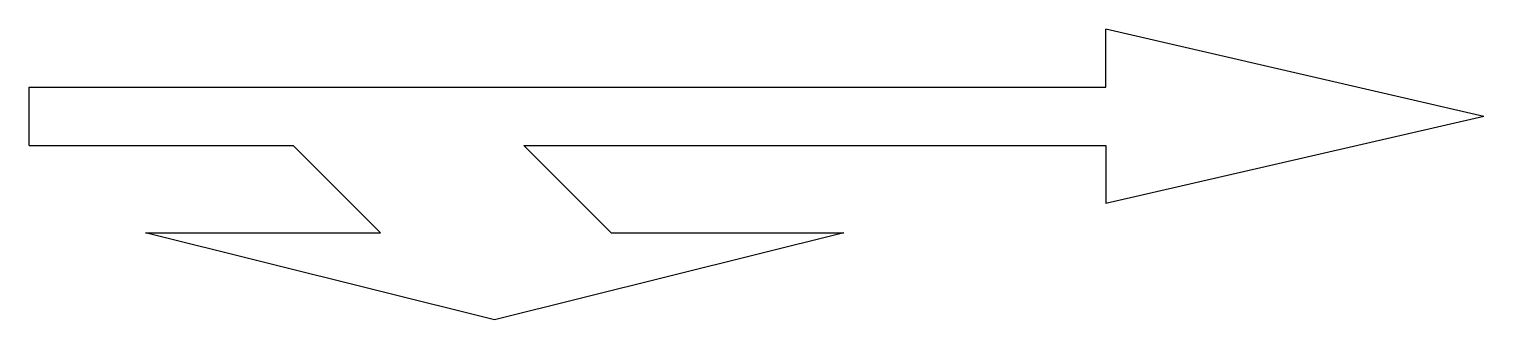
# Model space of a CAD drawing. Header units: metres. Extents: x 163.6 to 166.1, y 302.42 to 302.92.
import ezdxf

# ---------------------------------------------------------------- set-up
doc = ezdxf.new("R2010")
doc.units = ezdxf.units.M

msp = doc.modelspace()

# ---------------------------------------------------------------- linework, layer by layer
for p, q in [((165.4476, 302.8202), (165.4476, 302.9202)), ((166.0976, 302.7702), (165.4476, 302.9202)), ((163.5976, 302.8202), (165.4476, 302.8202)), ((163.5976, 302.7202), (163.5976, 302.8202)), ((166.0976, 302.7702), (165.4476, 302.6202)), ((163.5976, 302.7202), (164.0516, 302.7202)), ((164.2016, 302.5702), (164.0516, 302.7202)), ((164.4476, 302.7202), (165.4476, 302.7202)), ((164.5976, 302.5702), (164.4476, 302.7202)), ((165.4476, 302.7202), (165.4476, 302.6202)), ((164.3976, 302.4202), (163.7976, 302.5702)), ((163.7976, 302.5702), (164.2016, 302.5702)), ((164.9976, 302.5702), (164.3976, 302.4202)), ((164.5976, 302.5702), (164.9976, 302.5702))]:
    msp.add_line(p, q)

doc.saveas('drawing.dxf')
